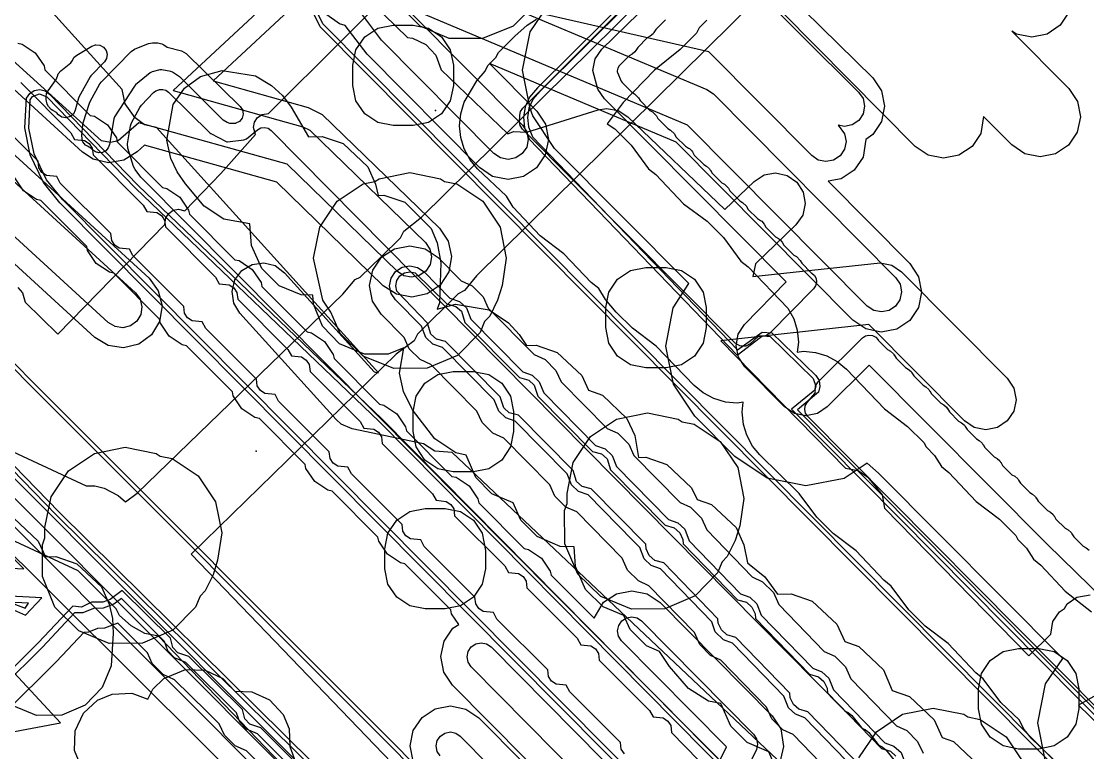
# Model space of a CAD drawing. Header units: metres. Extents: x -2677 to -840, y 169 to 1487.
# Drawn here: x -2443.7 to -2390.7, y 436.5 to 472.9 of the extents above; entities that cross this region are included whole.
import ezdxf

# ---------------------------------------------------------------- set-up
doc = ezdxf.new("R2010")
doc.units = ezdxf.units.M
for name, color, linetype in [('AI_GREENING_EXCLUSIONS', 1, 'Continuous'), ('AI_GREENING_LAWN', 82, 'Continuous'), ('AI_GREENING_REJECTED', 6, 'Continuous')]:
    doc.layers.add(name, color=color, linetype=linetype)

msp = doc.modelspace()

# ---------------------------------------------------------------- linework, layer by layer
at = {"layer": 'AI_GREENING_EXCLUSIONS'}
for points in [[(-2505.104, 516.692), (-2382.39, 393.752)], [(-2504.963, 516.833), (-2382.249, 393.893)], [(-2404.316, 434.42), (-2422.289, 451.405), (-2423.152, 451.467), (-2423.709, 451.83), (-2427.269, 452.589), (-2427.806, 452.821), (-2428.068, 453.05), (-2432.855, 458.343), (-2433.156, 458.845), (-2433.241, 459.424), (-2433.098, 459.992), (-2432.749, 460.461), (-2432.247, 460.762), (-2431.668, 460.847), (-2431.1, 460.704), (-2430.631, 460.355), (-2426.169, 455.422), (-2425.956, 455.377), (-2436.996, 467.582), (-2437.597, 467.72), (-2438.067, 468.069), (-2438.566, 468.753), (-2438.707, 469.474), (-2452.879, 485.143)], [(-2402.692, 484.776), (-2418.03, 469.55), (-2418.432, 469.094), (-2418.659, 468.609), (-2418.743, 468.091), (-2418.683, 467.57), (-2418.452, 467.007), (-2408.098, 456.242), (-2406.962, 457.124), (-2406.802, 457.207), (-2406.448, 457.184), (-2404.319, 455.089), (-2404.175, 454.702), (-2404.234, 454.499), (-2405.402, 453.553), (-2389.363, 437.376)], [(-2402.567, 484.618), (-2417.885, 469.413), (-2418.263, 468.983), (-2418.466, 468.55), (-2418.541, 468.086), (-2418.488, 467.62), (-2418.281, 467.118), (-2408.079, 456.51), (-2406.86, 457.398), (-2406.366, 457.366), (-2404.178, 455.23), (-2404.018, 454.981), (-2403.976, 454.688), (-2404.058, 454.404), (-2405.1, 453.532), (-2389.367, 437.664)], [(-2473.616, 465.154), (-2440.509, 449.74), (-2440.072, 449.75), (-2439.603, 449.625), (-2438.917, 449.259), (-2438.552, 448.945), (-2437.973, 449.373), (-2427.732, 459.29), (-2427.121, 460.011), (-2426.858, 460.136), (-2425.814, 461.146), (-2424.851, 462.097), (-2424.697, 462.42), (-2423.817, 463.118), (-2406.926, 479.797)], [(-2473.616, 465.154), (-2440.509, 449.74), (-2440.072, 449.75), (-2439.603, 449.625), (-2438.917, 449.259), (-2438.552, 448.945), (-2437.973, 449.373), (-2427.732, 459.29), (-2427.121, 460.011), (-2426.858, 460.136), (-2425.814, 461.146), (-2424.851, 462.097), (-2424.697, 462.42), (-2423.817, 463.118), (-2406.926, 479.797)], [(-2354.186, 453.009), (-2376.468, 473.857), (-2401.998, 479.041), (-2421.076, 460.203), (-2421.667, 459.462), (-2421.992, 459.297), (-2424.011, 457.291), (-2424.177, 456.969), (-2425.07, 456.299), (-2435.28, 446.342), (-2406.613, 416.514), (-2405.872, 415.904), (-2405.649, 415.512), (-2403.746, 413.544), (-2403.425, 413.376), (-2402.828, 412.597)], [(-2354.186, 453.009), (-2376.468, 473.857), (-2401.998, 479.041), (-2421.076, 460.203), (-2421.667, 459.462), (-2421.992, 459.297), (-2424.011, 457.291), (-2424.177, 456.969), (-2425.07, 456.299), (-2435.28, 446.342), (-2406.613, 416.514), (-2405.872, 415.904), (-2405.649, 415.512), (-2403.746, 413.544), (-2403.425, 413.376), (-2402.828, 412.597)], [(-2431.937, 479.304), (-2424.516, 472.069), (-2424.266, 472.036), (-2423.59, 471.72), (-2423.095, 471.181), (-2422.836, 470.445), (-2419.521, 467.27), (-2419.23, 467.386), (-2418.567, 467.344), (-2415.024, 468.461), (-2414.605, 468.53), (-2414.029, 468.428), (-2413.535, 468.114), (-2408.714, 463.494), (-2407.252, 464.902), (-2406.759, 465.218), (-2406.183, 465.321), (-2405.611, 465.196), (-2405.131, 464.861), (-2404.815, 464.369), (-2404.712, 463.792), (-2404.837, 463.221), (-2405.171, 462.74), (-2407.189, 460.799), (-2407.315, 460.158), (-2400.976, 460.846), (-2400.403, 460.73), (-2399.917, 460.403), (-2394.651, 455.096), (-2394.328, 454.608), (-2394.216, 454.033), (-2394.332, 453.46), (-2394.659, 452.974), (-2395.147, 452.651), (-2395.722, 452.539), (-2396.295, 452.655), (-2396.781, 452.982), (-2401.537, 457.776), (-2408.911, 456.964), (-2402.707, 450.617), (-2402.081, 450.506), (-2401.598, 450.175), (-2400.876, 449.297), (-2400.768, 448.633), (-2393.575, 441.275), (-2392.489, 442.361), (-2392.386, 442.988), (-2392.06, 443.474), (-2391.806, 443.644), (-2391.667, 443.867), (-2391.19, 444.206), (-2390.528, 444.322)], [(-2387.01, 441.317), (-2392.657, 446.818), (-2401.529, 455.748), (-2403.613, 453.675), (-2404.101, 453.35), (-2404.676, 453.236), (-2405.251, 453.352), (-2405.738, 453.679), (-2407.719, 455.671), (-2408.04, 456.153), (-2408.155, 456.721), (-2408.046, 457.29), (-2407.73, 457.775), (-2405.659, 459.903), (-2414.71, 469.007), (-2415.033, 469.494), (-2415.285, 470.424), (-2415.168, 470.997), (-2414.841, 471.483), (-2408.722, 477.434)], [(-2407.358, 475.958), (-2401.348, 470.055), (-2400.912, 469.408), (-2400.757, 468.643), (-2400.907, 467.877), (-2401.338, 467.227), (-2401.698, 466.984), (-2401.833, 466.112), (-2402.269, 465.465), (-2402.919, 465.034), (-2403.566, 464.908), (-2399.496, 460.806), (-2399.065, 460.156), (-2398.915, 459.39), (-2399.071, 458.625), (-2399.507, 457.978), (-2400.157, 457.547), (-2400.923, 457.398), (-2401.688, 457.553), (-2402.335, 457.989), (-2411.136, 466.858), (-2420.428, 470.768), (-2418.079, 468.4), (-2417.648, 467.75), (-2417.498, 466.984), (-2417.654, 466.219), (-2418.09, 465.572), (-2418.74, 465.141), (-2419.506, 464.992), (-2420.271, 465.147), (-2420.918, 465.583), (-2426.517, 471.226), (-2427.608, 472.668), (-2427.888, 472.749), (-2428.531, 473.186)], [(-2429.899, 475.27), (-2436.169, 469.416), (-2429.716, 467.622), (-2429.368, 467.447), (-2423.619, 461.85), (-2423.398, 461.529), (-2423.317, 461.147), (-2423.389, 460.763), (-2423.601, 460.436), (-2423.923, 460.215), (-2424.305, 460.134), (-2424.688, 460.206), (-2425.015, 460.418), (-2430.498, 465.764), (-2437.882, 467.817), (-2438.91, 466.924), (-2439.289, 466.831), (-2439.747, 466.92), (-2448.098, 474.497)], [(-2443.913, 459.624), (-2443.671, 459.355), (-2443.545, 458.891), (-2441.916, 457.29), (-2436.585, 462.755), (-2436.546, 463.077), (-2436.397, 463.306), (-2436.172, 463.46), (-2435.905, 463.517), (-2435.593, 463.439), (-2433.806, 465.294), (-2432.071, 467.241), (-2432.177, 467.582), (-2432.126, 467.85), (-2431.976, 468.079), (-2431.75, 468.232), (-2431.424, 468.276), (-2424.101, 475.596)], [(-2407.723, 474.977), (-2402.052, 469.345), (-2401.834, 469.022), (-2401.757, 468.639), (-2401.832, 468.256), (-2402.047, 467.931), (-2402.371, 467.713), (-2402.753, 467.636), (-2403.077, 467.699), (-2402.752, 467.264), (-2402.678, 466.881), (-2402.755, 466.499), (-2402.973, 466.175), (-2403.299, 465.96), (-2403.682, 465.885), (-2404.064, 465.962), (-2404.387, 466.181), (-2409.508, 471.341), (-2419.484, 473.625), (-2409.607, 469.469), (-2409.285, 469.252), (-2400.206, 460.102), (-2399.99, 459.777), (-2399.915, 459.394), (-2399.993, 459.011), (-2400.211, 458.688), (-2400.536, 458.472), (-2400.919, 458.398), (-2401.302, 458.475), (-2401.625, 458.693), (-2410.565, 467.703), (-2424.561, 473.592)], [(-2429.718, 474.071), (-2434.183, 469.902), (-2429.448, 468.586), (-2428.751, 468.234), (-2422.921, 462.566), (-2422.479, 461.923), (-2422.317, 461.16), (-2422.46, 460.393), (-2422.885, 459.738), (-2423.529, 459.296), (-2424.292, 459.135), (-2425.059, 459.277), (-2425.714, 459.702), (-2431.013, 464.869), (-2437.609, 466.703), (-2437.968, 466.368), (-2438.631, 465.957), (-2439.401, 465.831), (-2440.161, 466.01), (-2440.683, 466.355), (-2447.936, 472.993)], [(-2362.437, 405.677), (-2428.861, 472.601), (-2429.478, 473.837)], [(-2362.295, 405.818), (-2428.72, 472.743), (-2429.286, 473.891)], [(-2424.336, 473.287), (-2418.789, 467.696), (-2418.573, 467.371), (-2418.498, 466.988), (-2418.576, 466.605), (-2418.794, 466.282), (-2419.119, 466.066), (-2419.502, 465.992), (-2419.885, 466.069), (-2420.208, 466.287), (-2425.807, 471.93), (-2426.996, 473.523)], [(-2389.803, 432.567), (-2391.65, 434.39), (-2392.751, 436.021), (-2393.138, 437.951), (-2392.75, 439.88), (-2391.893, 441.148), (-2401.055, 450.375), (-2401.055, 450.375), (-2401.623, 450.877), (-2402.764, 450.115), (-2404.682, 449.736), (-2406.598, 450.121), (-2408.22, 451.211), (-2410.201, 453.204), (-2411.272, 454.81), (-2411.655, 456.702), (-2411.292, 458.599), (-2410.502, 459.811), (-2417.192, 466.539), (-2418.271, 468.164), (-2418.411, 468.522), (-2418.785, 470.437), (-2418.397, 472.349), (-2417.307, 473.967)], [(-2392.137, 435.928), (-2393.435, 437.144), (-2393.816, 437.606), (-2394.069, 438.087), (-2394.975, 438.957), (-2395.851, 440.14), (-2396.216, 440.437), (-2397.591, 441.892), (-2398.743, 442.761), (-2399.553, 443.571), (-2400.429, 444.754), (-2400.794, 445.051), (-2402.169, 446.506), (-2403.321, 447.375), (-2404.131, 448.185), (-2405.007, 449.368), (-2406.978, 451.283), (-2407.337, 451.718), (-2407.625, 452.259), (-2407.79, 452.802), (-2407.852, 453.418), (-2407.794, 453.909), (-2408.095, 453.851), (-2408.686, 453.91), (-2409.262, 454.085), (-2409.785, 454.366), (-2410.235, 454.736), (-2412.126, 456.703), (-2413.304, 457.586), (-2414.115, 458.396), (-2414.651, 459.026), (-2414.991, 459.57), (-2415.361, 459.863), (-2416.721, 461.3), (-2417.9, 462.183), (-2419.247, 463.623), (-2419.585, 464.164), (-2421.023, 465.524), (-2421.391, 465.969), (-2421.684, 466.514), (-2421.856, 467.08), (-2421.915, 467.671), (-2421.856, 468.268), (-2421.684, 468.837), (-2421.684, 468.837), (-2421.064, 469.903), (-2420.644, 470.38), (-2420.506, 470.675), (-2420.108, 471.073), (-2419.984, 471.319), (-2419.174, 472.13), (-2418.552, 472.674), (-2418.083, 472.974)], [(-2391.581, 473.322), (-2392.012, 472.671), (-2392.66, 472.235), (-2393.425, 472.081), (-2394.19, 472.23), (-2394.421, 472.383), (-2391.591, 469.531), (-2391.16, 468.881), (-2391.011, 468.115), (-2391.166, 467.35), (-2391.602, 466.703), (-2392.253, 466.272), (-2393.019, 466.123), (-2393.784, 466.278), (-2394.431, 466.714), (-2395.832, 468.126), (-2395.971, 467.278), (-2396.407, 466.631), (-2397.057, 466.2), (-2397.823, 466.051), (-2398.588, 466.206), (-2399.235, 466.642), (-2405.861, 473.32)], [(-2409.61, 472.924), (-2409.993, 472.541), (-2410.126, 472.273), (-2410.936, 471.462), (-2412.213, 470.432), (-2413.781, 468.819), (-2414.57, 467.769), (-2414.192, 467.511), (-2413.382, 466.701), (-2412.505, 465.527), (-2412.142, 465.236), (-2410.769, 463.79), (-2409.597, 462.914), (-2408.786, 462.104), (-2407.91, 460.93), (-2407.546, 460.639), (-2405.577, 458.596), (-2405.284, 458.053), (-2405.115, 457.5), (-2405.053, 456.894), (-2405.112, 456.391), (-2404.8, 456.45), (-2404.204, 456.388), (-2403.633, 456.212), (-2403.12, 455.935), (-2402.662, 455.558), (-2400.771, 453.578), (-2399.613, 452.703), (-2398.803, 451.893), (-2398.698, 451.69), (-2398.268, 451.261), (-2397.927, 450.71), (-2397.555, 450.411), (-2396.193, 448.964), (-2395.035, 448.089), (-2394.225, 447.279), (-2394.119, 447.076), (-2393.69, 446.647), (-2393.348, 446.096), (-2392.977, 445.797), (-2391.764, 444.499), (-2390.457, 443.475)], [(-2443.908, 471.779), (-2443.687, 471.735), (-2443.038, 471.302), (-2442.604, 470.654), (-2442.564, 470.455), (-2440.308, 468.185), (-2440.087, 468.141), (-2439.437, 467.708), (-2439.003, 467.06), (-2438.964, 466.861), (-2436.707, 464.591), (-2436.486, 464.547), (-2435.837, 464.114), (-2435.403, 463.466), (-2435.363, 463.267), (-2433.107, 460.997), (-2432.886, 460.953), (-2432.236, 460.52), (-2431.802, 459.872), (-2431.763, 459.673), (-2429.506, 457.403), (-2429.285, 457.359), (-2428.636, 456.926), (-2428.202, 456.278), (-2428.162, 456.079), (-2425.906, 453.809), (-2425.685, 453.765), (-2425.036, 453.332), (-2424.601, 452.684), (-2424.562, 452.485), (-2422.305, 450.215), (-2422.084, 450.171), (-2421.435, 449.738), (-2421.001, 449.09), (-2420.961, 448.891), (-2418.705, 446.621), (-2418.484, 446.577), (-2417.835, 446.144), (-2417.4, 445.496), (-2417.361, 445.297), (-2415.222, 443.162), (-2414.757, 443.946), (-2414.106, 444.375), (-2413.34, 444.523), (-2412.575, 444.367), (-2411.929, 443.93), (-2406.359, 438.297), (-2405.929, 437.645), (-2405.785, 436.767), (-2405.938, 436.115)], [(-2450.653, 470.878), (-2438.052, 459.346), (-2437.821, 459.031), (-2437.728, 458.652), (-2437.788, 458.267), (-2437.99, 457.933), (-2438.304, 457.702), (-2438.683, 457.609), (-2439.069, 457.668), (-2439.403, 457.87), (-2452.653, 469.997)], [(-2449.328, 471.021), (-2437.377, 460.083), (-2436.915, 459.454), (-2436.729, 458.697), (-2436.848, 457.925), (-2437.252, 457.258), (-2437.881, 456.796), (-2438.639, 456.61), (-2439.41, 456.728), (-2440.078, 457.133), (-2449.679, 465.92)], [(-2406.101, 435.521), (-2406.529, 436.504), (-2407.608, 436.972), (-2408.418, 437.782), (-2408.905, 438.906), (-2409.526, 439.026), (-2410.523, 439.646), (-2411.474, 440.754), (-2411.97, 441.494), (-2412.619, 441.782), (-2413.429, 442.592), (-2413.74, 443.295), (-2414.775, 443.728), (-2415.652, 444.583), (-2416.15, 445.734), (-2416.216, 446.707), (-2416.906, 446.724), (-2418.057, 447.222), (-2418.867, 448.032), (-2419.242, 448.889), (-2420.304, 449.35), (-2421.114, 450.16), (-2421.593, 451.265), (-2422.107, 451.383), (-2423.144, 452.091), (-2424.26, 453.532), (-2424.707, 454.434), (-2424.91, 455.351), (-2424.692, 456.612), (-2425.469, 456.304), (-2426.657, 456.304), (-2427.889, 456.819), (-2428.744, 457.696), (-2429.197, 458.78), (-2429.214, 459.231), (-2429.808, 459.248), (-2430.892, 459.701), (-2431.769, 460.556), (-2432.267, 461.707), (-2432.353, 462.787), (-2433.647, 463.024), (-2434.633, 463.662), (-2435.565, 464.786), (-2435.969, 465.379), (-2436.283, 466.045), (-2436.498, 466.959), (-2436.182, 468.725), (-2435.611, 469.54), (-2434.806, 470.124), (-2433.74, 470.427), (-2432.076, 470.162), (-2432.076, 470.162), (-2431.275, 469.674), (-2430.74, 469.168), (-2430.303, 468.599), (-2429.444, 467.117), (-2428.759, 467.136), (-2427.709, 466.784), (-2426.485, 465.625), (-2426.099, 464.769), (-2425.973, 464.201), (-2425.689, 464.209), (-2424.639, 463.857), (-2423.329, 462.552), (-2423.029, 461.842), (-2422.847, 460.853), (-2422.912, 458.861), (-2423.029, 458.54), (-2422.112, 458.786), (-2420.451, 458.502), (-2419.482, 457.855), (-2418.954, 457.282), (-2418.582, 456.727), (-2418.104, 456.74), (-2417.054, 456.388), (-2415.83, 455.229), (-2415.497, 454.498), (-2414.807, 454.26), (-2413.583, 453.101), (-2413.197, 452.245), (-2413.012, 451.153), (-2412.642, 451.163), (-2411.592, 450.811), (-2410.368, 449.652), (-2410.098, 449.07), (-2409.369, 448.82), (-2408.145, 447.661), (-2407.759, 446.805), (-2407.587, 445.911), (-2406.728, 445.22), (-2406.088, 444.344), (-2405.408, 444.362), (-2404.358, 444.01), (-2403.134, 442.851), (-2402.747, 441.992), (-2402.041, 441.749), (-2400.817, 440.59), (-2400.38, 439.548), (-2399.521, 439.257), (-2398.297, 438.098), (-2397.902, 437.21), (-2397.326, 437.008), (-2396.102, 435.849)], [(-2443.765, 469.817), (-2441.261, 467.318), (-2441.09, 466.993), (-2440.583, 466.94), (-2440.356, 466.788), (-2440.204, 466.561), (-2440.164, 466.223), (-2437.661, 463.724), (-2437.489, 463.399), (-2436.983, 463.346), (-2436.755, 463.194), (-2436.603, 462.967), (-2436.564, 462.629), (-2434.06, 460.13), (-2433.889, 459.805), (-2433.382, 459.752), (-2433.155, 459.6), (-2433.003, 459.373), (-2432.963, 459.035), (-2430.46, 456.536), (-2430.288, 456.21), (-2429.782, 456.158), (-2429.554, 456.006), (-2429.402, 455.779), (-2429.363, 455.441), (-2426.86, 452.942), (-2426.688, 452.616), (-2426.181, 452.564), (-2425.954, 452.412), (-2425.802, 452.185), (-2425.763, 451.847), (-2423.259, 449.348), (-2423.087, 449.022), (-2422.581, 448.97), (-2422.353, 448.818), (-2422.202, 448.591), (-2422.162, 448.252), (-2419.659, 445.753), (-2419.487, 445.428), (-2418.98, 445.376), (-2418.753, 445.224), (-2418.601, 444.997), (-2418.562, 444.658), (-2416.058, 442.159), (-2415.887, 441.834), (-2415.38, 441.781), (-2415.153, 441.63), (-2415.001, 441.403), (-2414.961, 441.064), (-2412.458, 438.565), (-2412.286, 438.24), (-2411.779, 438.187), (-2411.552, 438.036), (-2411.4, 437.809), (-2411.361, 437.47), (-2410.027, 436.09)], [(-2349.19, 370.53), (-2441.811, 463.835), (-2442.631, 464.845), (-2443.287, 466.222), (-2443.558, 467.56), (-2443.475, 469.047), (-2443.318, 469.272), (-2443.087, 469.419), (-2442.817, 469.466), (-2442.55, 469.406), (-2442.326, 469.248), (-2442.326, 469.248), (-2437.917, 464.696), (-2425.784, 453.083), (-2390.376, 417.269), (-2370.095, 396.941)], [(-2349.047, 370.67), (-2441.671, 463.977), (-2442.475, 464.971), (-2443.091, 466.265), (-2443.358, 467.557), (-2443.292, 468.967), (-2443.18, 469.127), (-2442.822, 469.266), (-2442.471, 469.11), (-2438.057, 464.554), (-2425.926, 452.942), (-2425.926, 452.942), (-2390.518, 417.128), (-2370.237, 396.8)], [(-2413.714, 436.407), (-2413.865, 436.634), (-2413.905, 436.972), (-2416.432, 439.495), (-2416.604, 439.82), (-2417.111, 439.873), (-2417.338, 440.025), (-2417.49, 440.251), (-2417.529, 440.59), (-2420.056, 443.113), (-2420.228, 443.438), (-2420.735, 443.491), (-2420.962, 443.642), (-2421.114, 443.869), (-2421.153, 444.208), (-2423.681, 446.731), (-2423.852, 447.056), (-2424.359, 447.109), (-2424.586, 447.26), (-2424.738, 447.487), (-2424.778, 447.826), (-2427.305, 450.348), (-2427.476, 450.673), (-2427.983, 450.726), (-2428.21, 450.878), (-2428.362, 451.105), (-2428.402, 451.443), (-2430.929, 453.966), (-2431.101, 454.291), (-2431.607, 454.344), (-2431.835, 454.496), (-2431.987, 454.723), (-2432.026, 455.061), (-2434.553, 457.584), (-2434.725, 457.909), (-2435.232, 457.962), (-2435.459, 458.113), (-2435.611, 458.34), (-2435.65, 458.679), (-2438.178, 461.202), (-2438.349, 461.527), (-2438.856, 461.58), (-2439.083, 461.731), (-2439.235, 461.958), (-2439.275, 462.297), (-2441.802, 464.819), (-2441.973, 465.145), (-2442.48, 465.197), (-2442.707, 465.349), (-2442.859, 465.576), (-2442.899, 465.914), (-2445.426, 468.437)], [(-2418.615, 436.131), (-2422.267, 439.824), (-2422.697, 440.475), (-2422.845, 441.241), (-2422.688, 442.006), (-2422.251, 442.652), (-2421.961, 442.843), (-2422.315, 443.371), (-2422.354, 443.57), (-2424.634, 445.863), (-2424.855, 445.907), (-2425.505, 446.34), (-2425.939, 446.988), (-2425.979, 447.187), (-2428.259, 449.481), (-2428.48, 449.525), (-2429.129, 449.958), (-2429.563, 450.606), (-2429.603, 450.805), (-2431.883, 453.099), (-2432.104, 453.143), (-2432.753, 453.576), (-2433.187, 454.224), (-2433.227, 454.423), (-2435.507, 456.717), (-2435.728, 456.76), (-2436.377, 457.193), (-2436.811, 457.842), (-2436.851, 458.041), (-2439.131, 460.334), (-2439.352, 460.378), (-2440.002, 460.811), (-2440.436, 461.46), (-2440.475, 461.659), (-2442.756, 463.952), (-2442.977, 463.996), (-2443.626, 464.429), (-2444.06, 465.077)], [(-2403.052, 435.021), (-2405.316, 437.359), (-2405.833, 437.596), (-2406.373, 438.136), (-2406.641, 438.727), (-2408.905, 441.066), (-2409.421, 441.302), (-2409.962, 441.843), (-2410.229, 442.434), (-2412.493, 444.772), (-2413.01, 445.009), (-2413.55, 445.549), (-2413.818, 446.141), (-2416.088, 448.442), (-2416.627, 448.688), (-2417.168, 449.228), (-2417.168, 449.228), (-2417.425, 449.795), (-2419.714, 452.112), (-2420.254, 452.358), (-2420.794, 452.898), (-2421.051, 453.465), (-2423.34, 455.782), (-2423.88, 456.028), (-2424.42, 456.568), (-2424.678, 457.135), (-2425.821, 458.292), (-2426.25, 458.944), (-2426.398, 459.71), (-2426.241, 460.474), (-2425.804, 461.121), (-2425.152, 461.55), (-2424.386, 461.698), (-2423.622, 461.541), (-2422.975, 461.104), (-2421.83, 459.944), (-2421.29, 459.698), (-2420.75, 459.158), (-2420.492, 458.591), (-2418.203, 456.274), (-2417.664, 456.028), (-2417.124, 455.488), (-2416.866, 454.92), (-2414.577, 452.604), (-2414.038, 452.358), (-2413.497, 451.818), (-2413.24, 451.25), (-2410.937, 448.916), (-2410.42, 448.679), (-2409.88, 448.139), (-2409.612, 447.547), (-2407.348, 445.209), (-2406.832, 444.972), (-2406.291, 444.432), (-2406.024, 443.841), (-2403.76, 441.502), (-2403.243, 441.266), (-2402.703, 440.725), (-2402.435, 440.134), (-2400.171, 437.796), (-2399.654, 437.559), (-2399.114, 437.019), (-2398.846, 436.427)], [(-2408.883, 412.928), (-2409.558, 413.807), (-2436.902, 442.258), (-2437.584, 442.398), (-2438.263, 442.776), (-2438.846, 443.294), (-2439.005, 443.622), (-2440.899, 445.509), (-2474.453, 461.131)], [(-2408.883, 412.928), (-2409.558, 413.807), (-2436.902, 442.258), (-2437.584, 442.398), (-2438.263, 442.776), (-2438.846, 443.294), (-2439.005, 443.622), (-2440.899, 445.509), (-2474.453, 461.131)], [(-2402.179, 435.56), (-2404.737, 438.201), (-2405.194, 438.371), (-2405.544, 438.695), (-2405.768, 439.267), (-2408.326, 441.907), (-2408.783, 442.078), (-2409.186, 442.481), (-2409.357, 442.974), (-2411.915, 445.614), (-2412.372, 445.785), (-2412.721, 446.108), (-2412.945, 446.68), (-2413.287, 447.03), (-2415.521, 449.293), (-2415.521, 449.293), (-2415.989, 449.463), (-2416.338, 449.787), (-2416.563, 450.348), (-2419.147, 452.963), (-2419.615, 453.133), (-2419.965, 453.457), (-2420.189, 454.018), (-2422.773, 456.633), (-2423.241, 456.803), (-2423.591, 457.127), (-2423.815, 457.688), (-2425.109, 458.995), (-2425.324, 459.321), (-2425.398, 459.704), (-2425.32, 460.086), (-2425.101, 460.409), (-2424.775, 460.624), (-2424.392, 460.698), (-2424.01, 460.62), (-2423.687, 460.401), (-2422.397, 459.093), (-2421.929, 458.922), (-2421.579, 458.599), (-2421.355, 458.038), (-2418.77, 455.423), (-2418.302, 455.252), (-2417.953, 454.929), (-2417.728, 454.368), (-2415.144, 451.753), (-2414.676, 451.582), (-2414.327, 451.259), (-2414.102, 450.698), (-2411.516, 448.074), (-2411.059, 447.904), (-2410.709, 447.58), (-2410.485, 447.008), (-2407.927, 444.367), (-2407.47, 444.197), (-2407.121, 443.873), (-2406.896, 443.301), (-2404.338, 440.661), (-2403.881, 440.49), (-2403.532, 440.166), (-2403.308, 439.594), (-2400.749, 436.954), (-2400.293, 436.783), (-2399.943, 436.46), (-2399.719, 435.888)], [(-2401.885, 435.715), (-2404.577, 438.494), (-2405.026, 438.62), (-2405.295, 438.863), (-2405.454, 439.195), (-2405.474, 439.421), (-2408.165, 442.201), (-2408.615, 442.327), (-2408.884, 442.569), (-2409.043, 442.902), (-2409.063, 443.128), (-2411.754, 445.908), (-2412.204, 446.033), (-2412.472, 446.276), (-2412.632, 446.608), (-2412.651, 446.835), (-2412.651, 446.835), (-2415.362, 449.587), (-2415.821, 449.712), (-2416.09, 449.955), (-2416.269, 450.504), (-2418.988, 453.257), (-2419.447, 453.382), (-2419.716, 453.625), (-2419.895, 454.174), (-2422.615, 456.927), (-2423.074, 457.052), (-2423.342, 457.295), (-2423.521, 457.844), (-2425.046, 459.434), (-2425.098, 459.702), (-2425.043, 459.97), (-2424.89, 460.196), (-2424.662, 460.346), (-2424.394, 460.398), (-2424.126, 460.343), (-2422.555, 458.799), (-2422.096, 458.674), (-2421.828, 458.431), (-2421.649, 457.882), (-2418.929, 455.129), (-2418.47, 455.004), (-2418.202, 454.761), (-2418.023, 454.212), (-2415.303, 451.459), (-2414.844, 451.334), (-2414.575, 451.091), (-2414.396, 450.542), (-2411.676, 447.78), (-2411.227, 447.655), (-2410.958, 447.412), (-2410.799, 447.08), (-2410.779, 446.853), (-2408.087, 444.073), (-2407.638, 443.948), (-2407.369, 443.705), (-2407.21, 443.373), (-2407.19, 443.147), (-2404.499, 440.367), (-2404.049, 440.241), (-2403.781, 439.999), (-2403.621, 439.666), (-2403.602, 439.44), (-2400.91, 436.66), (-2400.46, 436.535), (-2400.192, 436.292)], [(-2386.066, 392.557), (-2416.591, 423.48), (-2441.844, 448.427), (-2450.904, 457.735), (-2451.301, 457.371), (-2451.754, 457.112), (-2458.002, 450.753), (-2461.428, 447.377), (-2461.487, 447.288), (-2461.335, 446.96), (-2461.367, 446.76), (-2462.711, 445.311), (-2461.813, 444.117), (-2461.851, 443.743), (-2461.971, 443.594), (-2462.856, 442.847), (-2463.181, 442.729), (-2463.505, 442.851), (-2464.292, 443.669), (-2485.138, 422.846), (-2477.802, 415.322), (-2477.66, 414.961), (-2477.819, 414.607), (-2481.483, 411.19)], [(-2386.228, 392.438), (-2416.733, 423.338), (-2441.984, 448.285), (-2450.911, 457.457), (-2451.633, 456.95), (-2461.229, 447.274), (-2461.136, 446.969), (-2461.18, 446.689), (-2462.445, 445.298), (-2461.621, 444.173), (-2461.597, 443.906), (-2461.674, 443.65), (-2461.842, 443.442), (-2462.727, 442.694), (-2463.182, 442.529), (-2463.636, 442.7), (-2464.308, 443.37), (-2484.857, 422.845), (-2477.659, 415.462), (-2477.509, 415.229), (-2477.461, 414.956), (-2477.522, 414.686), (-2477.683, 414.461), (-2481.347, 411.044)], [(-2387.467, 392.398), (-2451.342, 456.39)], [(-2388.078, 391.571), (-2451.336, 454.969)], [(-2444.113, 448.14), (-2442.889, 446.981), (-2442.537, 446.205), (-2442.014, 446.219), (-2440.964, 445.867), (-2439.74, 444.708), (-2439.354, 443.852), (-2439.199, 443.133), (-2439.16, 442.416), (-2439.254, 440.79), (-2439.707, 439.706), (-2440.562, 438.829), (-2441.713, 438.331), (-2442.982, 438.314), (-2444.147, 438.784)], [(-2446.444, 445.765), (-2443.607, 445.612), (-2445.44, 447.45)], [(-2444.335, 437.469), (-2441.784, 437.943), (-2449.369, 446.115)], [(-2429.157, 435.039), (-2431.815, 437.697), (-2432.359, 437.876), (-2432.601, 438.144), (-2432.727, 438.608), (-2435.394, 441.25), (-2435.945, 441.429), (-2436.187, 441.697), (-2436.313, 442.155), (-2438.717, 444.527), (-2439.311, 444.092), (-2439.68, 443.959), (-2440.241, 443.955), (-2440.737, 443.709), (-2441.173, 443.755), (-2442.893, 441.928), (-2451.029, 433.857)], [(-2444.131, 443.568), (-2443.525, 443.298), (-2442.712, 444.161), (-2446.188, 444.35)], [(-2429.451, 434.882), (-2431.972, 437.402), (-2432.527, 437.627), (-2432.85, 437.976), (-2433.021, 438.451), (-2435.55, 440.956), (-2436.112, 441.18), (-2436.436, 441.53), (-2436.607, 441.996), (-2438.747, 444.133), (-2439.134, 443.85), (-2439.662, 443.659), (-2440.136, 443.643), (-2440.677, 443.415), (-2441.079, 443.416), (-2442.681, 441.715), (-2450.719, 433.742)], [(-2444.1, 443.866), (-2443.547, 443.652), (-2443.373, 443.897), (-2446.073, 444.043)], [(-2430.308, 434.322), (-2432.532, 436.546), (-2433.086, 436.798), (-2433.626, 437.338), (-2433.878, 437.891), (-2434.498, 438.512), (-2436.101, 440.092), (-2436.671, 440.351), (-2437.212, 440.891), (-2437.456, 441.428), (-2438.931, 442.903), (-2439.599, 442.661), (-2439.939, 442.64), (-2440.382, 442.455), (-2440.629, 442.435), (-2441.977, 441.005), (-2449.686, 433.358)], [(-2409.12, 435.745), (-2408.628, 436.752), (-2413.849, 442.031), (-2413.999, 442.259), (-2414.051, 442.527), (-2413.996, 442.795), (-2413.843, 443.021), (-2413.615, 443.172), (-2413.347, 443.223), (-2413.079, 443.169), (-2412.853, 443.016), (-2407.283, 437.383), (-2407.133, 437.155), (-2407.081, 436.887), (-2407.136, 436.619), (-2408.039, 434.768)], [(-2415.748, 435.08), (-2421.343, 440.738), (-2421.493, 440.966), (-2421.545, 441.234), (-2421.49, 441.501), (-2421.337, 441.728), (-2421.109, 441.878), (-2420.841, 441.93), (-2420.573, 441.875), (-2420.347, 441.722), (-2414.791, 436.102)], [(-2385.194, 442.171), (-2391.104, 438.824), (-2383.832, 431.772)], [(-2440.636, 435.487), (-2441.084, 436.563), (-2441.045, 437.549), (-2440.636, 438.431), (-2439.937, 439.078), (-2439.214, 439.38), (-2438.228, 439.419), (-2437.429, 439.127), (-2437.182, 439.62), (-2436.642, 440.16), (-2435.566, 440.608), (-2434.58, 440.569), (-2433.698, 440.16), (-2433.097, 439.529), (-2432.265, 439.493), (-2431.375, 439.088), (-2430.704, 438.363), (-2430.406, 437.639), (-2430.368, 436.772), (-2430.087, 435.99)], [(-2424.233, 436.034), (-2424.381, 436.8), (-2424.224, 437.565), (-2423.787, 438.211), (-2423.136, 438.641), (-2422.369, 438.789), (-2421.605, 438.632), (-2420.959, 438.195), (-2418.738, 435.949)], [(-2402.037, 436.205), (-2401.17, 437.503), (-2399.872, 438.37), (-2398.341, 438.675), (-2396.81, 438.37), (-2396.611, 438.237), (-2396.008, 438.117), (-2394.711, 437.25), (-2393.844, 435.952)], [(-2422.878, 436.297), (-2423.029, 436.525), (-2423.081, 436.793), (-2423.026, 437.06), (-2422.873, 437.286), (-2422.645, 437.437), (-2422.377, 437.489), (-2422.109, 437.434), (-2421.883, 437.281), (-2413.056, 428.353)]]:
    msp.add_lwpolyline(points, dxfattribs=at)
for points in [[(-2419.784, 481.42), (-2418.487, 480.552), (-2417.619, 479.255), (-2417.315, 477.724), (-2417.315, 476.918), (-2417.446, 476.259), (-2417.446, 475.334), (-2418.109, 473.748), (-2419.253, 472.625), (-2420.775, 472.005), (-2422.436, 472.021), (-2423.881, 472.625), (-2425.025, 473.748), (-2425.672, 475.257), (-2425.688, 476.177), (-2425.837, 476.927), (-2425.837, 477.729), (-2425.533, 479.26), (-2424.665, 480.557), (-2423.368, 481.425), (-2421.837, 481.729), (-2421.315, 481.724), (-2419.784, 481.42)], [(-2423.461, 467.831), (-2424.226, 467.679), (-2425.226, 467.679), (-2425.991, 467.831), (-2426.64, 468.265), (-2427.074, 468.914), (-2427.226, 469.679), (-2427.226, 470.679), (-2427.074, 471.444), (-2426.64, 472.093), (-2425.991, 472.527), (-2425.226, 472.679), (-2424.226, 472.679), (-2423.461, 472.527), (-2422.812, 472.093), (-2422.378, 471.444), (-2422.226, 470.679), (-2422.226, 469.679), (-2422.378, 468.914), (-2422.812, 468.265), (-2423.461, 467.831)], [(-2422.863, 465.033), (-2422.664, 464.899), (-2422.061, 464.78), (-2420.764, 463.912), (-2419.896, 462.615), (-2419.592, 461.084), (-2419.799, 459.713), (-2420.025, 458.988), (-2420.418, 458.198), (-2420.67, 457.928), (-2420.897, 457.384), (-2422.02, 456.24), (-2423.529, 455.593), (-2425.19, 455.577), (-2426.712, 456.197), (-2427.856, 457.32), (-2428.318, 458.386), (-2428.721, 458.988), (-2429.182, 461.084), (-2428.878, 462.615), (-2428.01, 463.912), (-2426.713, 464.78), (-2426.13, 464.895), (-2425.925, 465.033), (-2424.394, 465.337), (-2422.863, 465.033)], [(-2410.223, 456.204), (-2410.872, 455.77), (-2411.637, 455.618), (-2412.637, 455.618), (-2413.402, 455.77), (-2414.051, 456.204), (-2414.485, 456.853), (-2414.637, 457.618), (-2414.637, 458.618), (-2414.485, 459.383), (-2414.051, 460.032), (-2413.402, 460.466), (-2412.637, 460.618), (-2411.637, 460.618), (-2410.872, 460.466), (-2410.223, 460.032), (-2409.789, 459.383), (-2409.637, 458.618), (-2409.637, 457.618), (-2409.789, 456.853), (-2410.223, 456.204)], [(-2419.817, 451.028), (-2420.466, 450.594), (-2421.231, 450.442), (-2422.231, 450.442), (-2422.996, 450.594), (-2423.645, 451.028), (-2424.079, 451.677), (-2424.231, 452.442), (-2424.231, 453.442), (-2424.079, 454.207), (-2423.645, 454.856), (-2422.996, 455.29), (-2422.231, 455.442), (-2421.231, 455.442), (-2420.466, 455.29), (-2419.817, 454.856), (-2419.383, 454.207), (-2419.231, 453.442), (-2419.231, 452.442), (-2419.383, 451.677), (-2419.817, 451.028)], [(-2410.839, 452.932), (-2410.236, 452.813), (-2408.939, 451.945), (-2408.072, 450.648), (-2407.767, 449.117), (-2407.974, 447.746), (-2408.201, 447.021), (-2408.593, 446.231), (-2408.842, 445.964), (-2409.071, 445.415), (-2410.195, 444.271), (-2411.703, 443.624), (-2413.364, 443.608), (-2414.886, 444.228), (-2416.03, 445.351), (-2416.677, 446.86), (-2416.693, 448.521), (-2416.569, 448.857), (-2416.569, 449.37), (-2416.265, 450.901), (-2415.398, 452.198), (-2414.1, 453.066), (-2412.569, 453.37), (-2411.038, 453.066), (-2410.839, 452.932)], [(-2436.829, 451.223), (-2436.226, 451.104), (-2434.929, 450.236), (-2434.061, 448.939), (-2433.757, 447.408), (-2433.964, 446.037), (-2434.19, 445.312), (-2434.583, 444.522), (-2434.832, 444.255), (-2435.061, 443.706), (-2436.184, 442.562), (-2437.693, 441.915), (-2439.354, 441.899), (-2440.876, 442.519), (-2442.063, 443.706), (-2442.683, 445.228), (-2442.683, 446.812), (-2442.559, 447.148), (-2442.559, 447.661), (-2442.255, 449.192), (-2441.387, 450.489), (-2440.09, 451.357), (-2438.559, 451.661), (-2437.028, 451.357), (-2436.829, 451.223)], [(-2421.868, 443.766), (-2422.633, 443.614), (-2423.633, 443.614), (-2424.398, 443.766), (-2425.047, 444.2), (-2425.481, 444.849), (-2425.633, 445.614), (-2425.633, 446.614), (-2425.481, 447.379), (-2425.047, 448.028), (-2424.398, 448.462), (-2423.633, 448.614), (-2422.633, 448.614), (-2421.868, 448.462), (-2421.219, 448.028), (-2420.785, 447.379), (-2420.631, 446.525), (-2420.633, 445.614), (-2420.785, 444.849), (-2421.219, 444.2), (-2421.868, 443.766)], [(-2391.673, 437.228), (-2392.322, 436.794), (-2393.087, 436.642), (-2394.087, 436.642), (-2394.852, 436.794), (-2395.501, 437.228), (-2395.935, 437.877), (-2396.087, 438.642), (-2396.087, 439.642), (-2395.935, 440.407), (-2395.501, 441.056), (-2394.852, 441.49), (-2394.087, 441.642), (-2393.087, 441.642), (-2392.322, 441.49), (-2391.673, 441.056), (-2391.239, 440.407), (-2391.087, 439.642), (-2391.087, 438.642), (-2391.239, 437.877), (-2391.673, 437.228)]]:
    msp.add_lwpolyline(points, close=True, dxfattribs=at)
at = {"layer": 'AI_GREENING_LAWN'}
for points in [[(-2411.674, 472.934), (-2412.149, 472.464), (-2412.244, 472.308), (-2412.25, 472.311), (-2412.285, 472.243), (-2412.431, 472.121), (-2412.575, 472.04), (-2413.051, 471.569), (-2413.145, 471.413), (-2413.151, 471.416), (-2413.187, 471.349), (-2413.332, 471.226), (-2413.476, 471.145), (-2413.968, 470.657), (-2414.033, 470.544), (-2414.069, 470.401), (-2414.072, 470.361), (-2414.063, 470.323), (-2413.877, 469.896), (-2413.825, 469.82), (-2413.342, 469.335), (-2413.203, 469.256), (-2413.014, 469.066), (-2412.935, 468.926), (-2412.447, 468.435), (-2412.307, 468.355), (-2412.118, 468.166), (-2412.04, 468.025), (-2411.552, 467.535), (-2411.412, 467.455), (-2411.223, 467.265), (-2411.145, 467.125), (-2410.674, 466.65), (-2410.517, 466.555), (-2410.519, 466.553), (-2410.469, 466.529), (-2410.354, 466.413), (-2410.329, 466.363), (-2410.327, 466.364), (-2410.234, 466.207), (-2409.761, 465.733), (-2409.617, 465.652), (-2409.473, 465.528), (-2409.438, 465.46), (-2409.432, 465.463), (-2409.339, 465.306), (-2408.866, 464.833), (-2408.727, 464.754), (-2408.537, 464.564), (-2408.459, 464.423), (-2407.971, 463.933), (-2407.831, 463.853), (-2407.642, 463.663), (-2407.564, 463.523), (-2407.093, 463.048), (-2406.937, 462.953), (-2406.94, 462.948), (-2406.872, 462.912), (-2406.749, 462.767), (-2406.669, 462.623), (-2406.198, 462.147), (-2406.041, 462.053), (-2406.045, 462.047), (-2405.977, 462.012), (-2405.854, 461.867), (-2405.773, 461.722), (-2405.285, 461.231), (-2405.145, 461.152), (-2404.956, 460.961), (-2404.878, 460.822), (-2404.407, 460.346), (-2404.39, 460.336), (-2404.256, 460.217), (-2404.172, 460.058), (-2404.15, 459.88), (-2404.192, 459.706), (-2404.293, 459.557), (-2406.48, 457.337), (-2406.677, 457.214), (-2406.907, 457.193), (-2406.953, 457.199), (-2407.003, 457.196), (-2407.048, 457.171), (-2407.457, 456.81), (-2407.666, 456.7), (-2407.902, 456.698), (-2407.962, 456.712), (-2408.202, 456.846), (-2418.785, 467.507), (-2418.895, 467.675), (-2418.93, 467.872), (-2418.922, 468.202), (-2418.882, 468.386), (-2418.776, 468.543), (-2401.898, 485.423)], [(-2350.516, 377.213), (-2437.735, 465.059), (-2437.776, 465.105), (-2438.072, 465.487), (-2438.155, 465.649), (-2438.428, 466.55), (-2438.443, 466.776), (-2438.297, 467.661), (-2438.243, 467.819), (-2437.828, 468.584), (-2437.75, 468.691), (-2437.15, 469.319), (-2437.033, 469.41), (-2436.896, 469.462), (-2436.859, 469.47), (-2436.695, 469.478), (-2436.536, 469.433), (-2436.401, 469.338), (-2434.353, 467.32), (-2434.293, 467.276), (-2433.535, 466.885), (-2433.501, 466.873), (-2433.466, 466.872), (-2432.651, 466.964), (-2432.522, 467.018), (-2431.976, 467.47), (-2431.815, 467.559), (-2431.632, 467.584), (-2431.453, 467.541), (-2431.302, 467.437), (-2402.757, 438.565), (-2402.686, 438.515), (-2402.566, 438.459), (-2402.387, 438.317), (-2401.919, 437.726), (-2401.829, 437.654), (-2401.829, 437.654), (-2401.727, 437.608), (-2401.542, 437.462), (-2401.077, 436.872), (-2400.983, 436.8), (-2400.888, 436.757), (-2400.696, 436.608), (-2400.235, 436.019)], [(-2389.939, 438.449), (-2404.591, 453.209), (-2404.695, 453.361), (-2404.736, 453.541), (-2404.709, 453.724), (-2404.618, 453.884), (-2404.233, 454.34), (-2404.21, 454.384), (-2404.206, 454.434), (-2404.214, 454.486), (-2404.194, 454.716), (-2404.072, 454.913), (-2404.072, 454.913), (-2401.864, 457.107), (-2401.715, 457.209), (-2401.54, 457.251), (-2401.361, 457.228), (-2401.201, 457.144), (-2401.082, 457.007), (-2401.073, 456.992), (-2400.611, 456.529), (-2400.467, 456.447), (-2400.323, 456.323), (-2400.288, 456.255), (-2400.282, 456.259), (-2400.189, 456.102), (-2399.727, 455.639), (-2399.583, 455.557), (-2399.439, 455.433), (-2399.403, 455.365), (-2399.398, 455.369), (-2399.304, 455.212), (-2398.842, 454.749), (-2398.699, 454.667), (-2398.554, 454.543), (-2398.519, 454.475), (-2398.513, 454.479), (-2398.42, 454.322), (-2397.958, 453.859), (-2397.815, 453.777), (-2397.67, 453.653), (-2397.635, 453.585), (-2397.629, 453.589), (-2397.536, 453.432), (-2397.074, 452.969), (-2396.93, 452.887), (-2396.786, 452.763), (-2396.75, 452.695), (-2396.745, 452.699), (-2396.651, 452.542), (-2396.19, 452.078), (-2396.046, 451.997), (-2395.902, 451.873), (-2395.866, 451.805), (-2395.861, 451.809), (-2395.767, 451.652), (-2395.305, 451.188), (-2395.162, 451.107), (-2395.017, 450.983), (-2394.982, 450.915), (-2394.976, 450.918), (-2394.883, 450.761), (-2394.421, 450.298), (-2394.277, 450.217), (-2394.133, 450.093), (-2394.098, 450.025), (-2394.092, 450.028), (-2393.999, 449.871), (-2393.537, 449.408), (-2393.393, 449.327), (-2393.249, 449.203), (-2393.213, 449.135), (-2393.208, 449.138), (-2393.114, 448.981), (-2392.652, 448.518), (-2392.509, 448.437), (-2392.364, 448.313), (-2392.329, 448.245), (-2392.324, 448.249), (-2392.23, 448.091), (-2391.766, 447.628), (-2391.619, 447.546), (-2391.475, 447.424), (-2391.439, 447.357), (-2391.434, 447.36), (-2391.339, 447.204), (-2390.873, 446.745), (-2390.728, 446.665), (-2390.582, 446.543)], [(-2450.926, 456.964), (-2386.764, 392.638)], [(-2386.877, 389.296), (-2449.288, 451.41)]]:
    msp.add_lwpolyline(points, dxfattribs=at)
for points in [[(-2441.927, 470.142), (-2441.893, 470.255), (-2441.766, 470.407), (-2441.267, 470.806), (-2441.191, 470.911), (-2441.183, 470.932), (-2441.098, 471.076), (-2440.97, 471.184), (-2440.219, 471.626), (-2440.035, 471.691), (-2440.03, 471.691), (-2439.825, 471.678), (-2439.643, 471.583), (-2439.515, 471.423), (-2439.462, 471.225), (-2439.492, 471.022), (-2439.601, 470.849), (-2440.274, 470.153), (-2440.314, 470.099), (-2440.864, 469.096), (-2440.886, 469.041), (-2441.048, 468.439), (-2441.144, 468.252), (-2441.307, 468.122), (-2441.51, 468.069), (-2441.716, 468.104), (-2441.89, 468.221), (-2441.989, 468.323), (-2442.161, 468.424), (-2442.16, 468.426), (-2442.256, 468.474), (-2442.387, 468.634), (-2442.444, 468.744), (-2442.5, 468.976), (-2442.5, 469.114), (-2442.475, 469.269), (-2442.403, 469.408), (-2441.995, 469.964), (-2441.927, 470.142)], [(-2439.738, 469.862), (-2438.273, 471.361), (-2438.103, 471.476), (-2437.397, 471.76), (-2437.209, 471.796), (-2436.931, 471.796), (-2436.731, 471.754), (-2436.646, 471.693), (-2436.646, 471.694), (-2436.468, 471.587), (-2435.757, 471.397), (-2435.535, 471.271), (-2432.843, 468.626), (-2432.729, 468.454), (-2432.694, 468.251), (-2432.744, 468.052), (-2432.87, 467.889), (-2433.051, 467.79), (-2433.069, 467.785), (-2433.359, 467.786), (-2433.483, 467.824), (-2433.689, 467.948), (-2435.825, 470.081), (-2435.864, 470.112), (-2436.203, 470.336), (-2436.297, 470.373), (-2436.74, 470.45), (-2436.838, 470.447), (-2437.216, 470.36), (-2437.318, 470.309), (-2438.054, 469.699), (-2438.104, 469.643), (-2439.094, 468.114), (-2439.131, 468.02), (-2439.342, 466.738), (-2439.405, 466.565), (-2439.525, 466.427), (-2439.687, 466.342), (-2439.868, 466.32), (-2440.046, 466.365), (-2440.195, 466.471), (-2440.271, 466.549), (-2440.443, 466.65), (-2440.44, 466.656), (-2440.534, 466.704), (-2440.666, 466.876), (-2440.682, 466.91), (-2440.726, 467.176), (-2440.667, 467.717), (-2440.647, 467.813), (-2440.34, 468.786), (-2440.301, 468.876), (-2439.819, 469.754), (-2439.738, 469.862)]]:
    msp.add_lwpolyline(points, close=True, dxfattribs=at)
at = {"layer": 'AI_GREENING_REJECTED'}
for p in [(-2423.12, 468.43), (-2432.04, 451.47)]:
    msp.add_point(p, dxfattribs=at)

doc.saveas('drawing.dxf')
